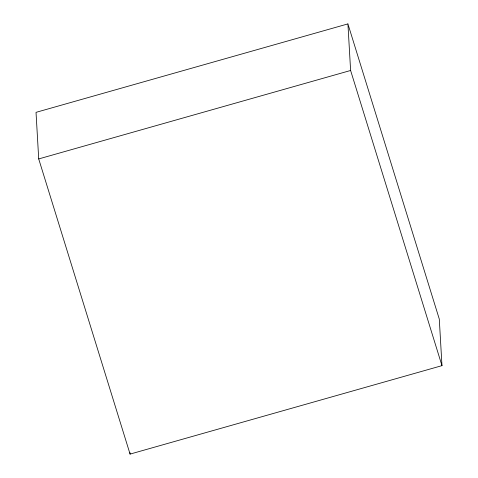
<?xml version="1.0" encoding="UTF-8"?>
<svg xmlns="http://www.w3.org/2000/svg" width="478" height="478" viewBox="0 0 478 478"><rect width="100%" height="100%" fill="white"/><g stroke="black" fill="none" stroke-linecap="round" stroke-linejoin="round"><path stroke-width="0.72" d="M347.918 23.9L36.023 112.354L38.712 158.929L130.082 454.1L441.977 365.646L439.288 319.071L347.918 23.9L350.607 70.481L441.977 365.646M38.712 158.929L350.607 70.481M129.992 452.624L130.082 454.1"/></g></svg>
